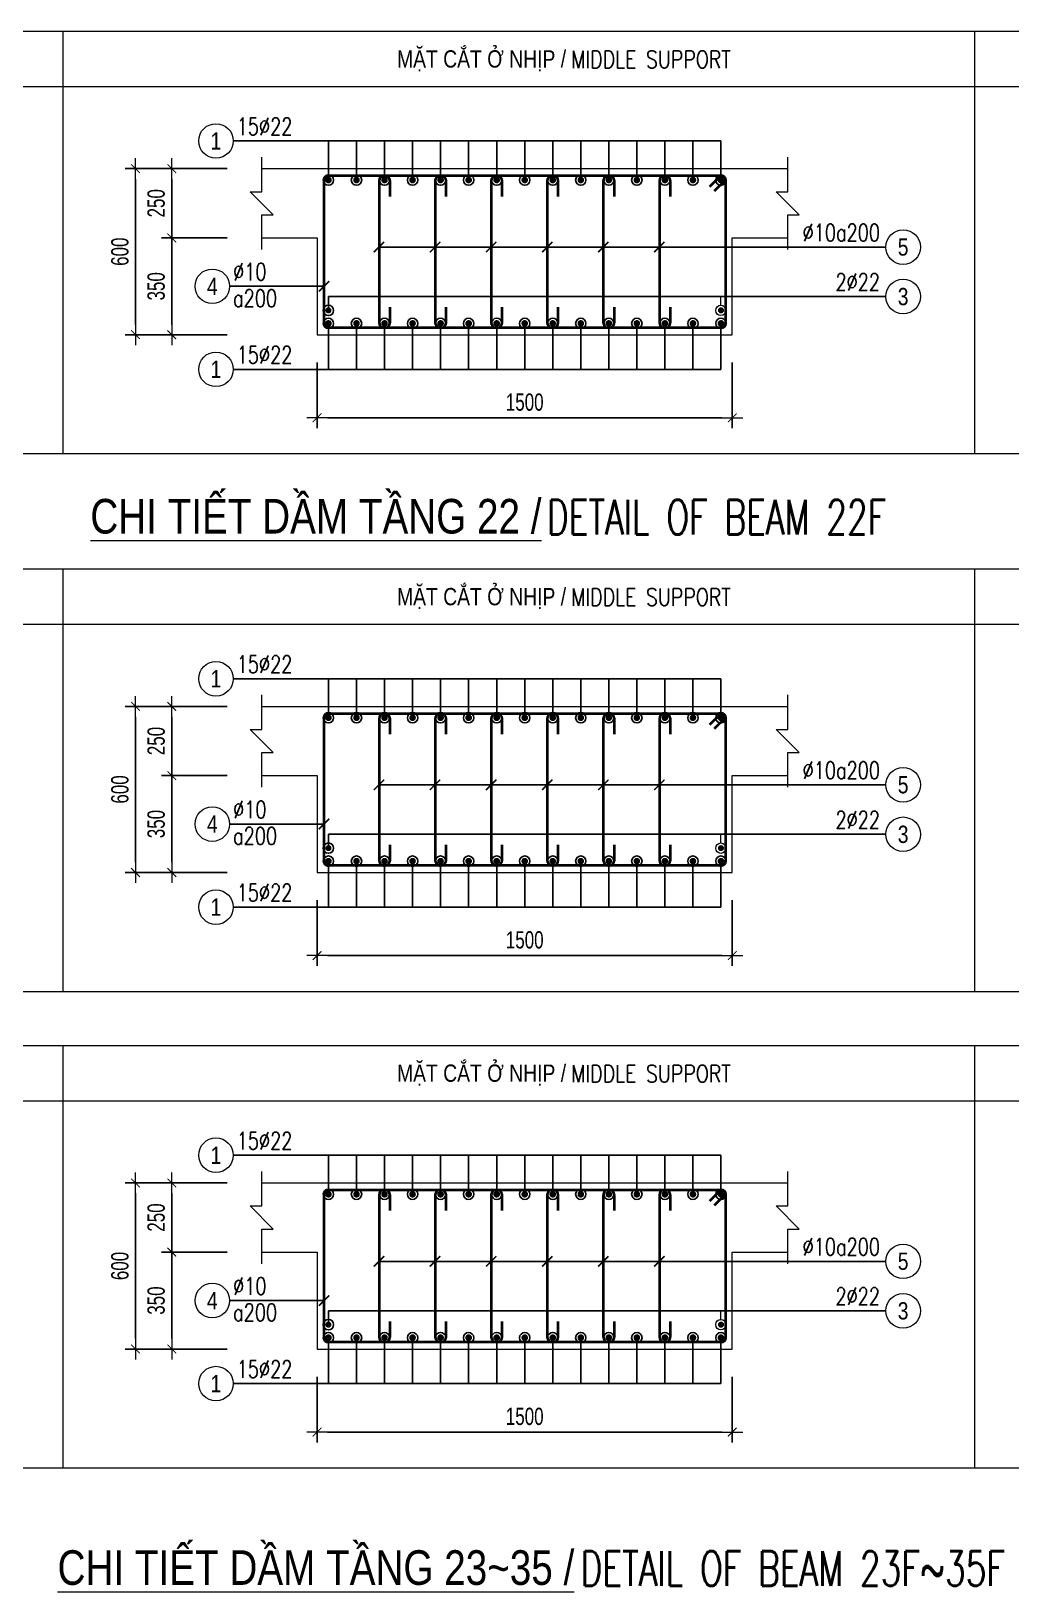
# Model space of a CAD drawing. Header units: millimetres. Extents: x 0 to 256521, y -18667 to 27271.
# Drawn here: x 249821 to 253360, y 7385 to 13023 of the extents above; entities that cross this region are included whole.
import ezdxf
from ezdxf.enums import TextEntityAlignment as Align

# ---------------------------------------------------------------- set-up
doc = ezdxf.new("R2010")
doc.units = ezdxf.units.MM
doc.layers.get('0').update_dxf_attribs({"lineweight": 20})
doc.layers.get('Defpoints').update_dxf_attribs({"color": 151, "lineweight": 9})
for name, color, linetype, lineweight in [('NDC_S_CONTINUOUS', 3, 'Continuous', 20), ('NDC_S_DIM', 1, 'Continuous', 15), ('NDC_S_REBAR', 4, 'Continuous', 35), ('NDC_S_STIRRUP', 4, 'Continuous', 40), ('NDC_S_THIN LINE', 8, 'Continuous', 9), ('NDC_S_VN TEXT', 7, 'Continuous', 20), ('NDC_Table', 3, 'Continuous', 20)]:
    doc.layers.add(name, color=color, linetype=linetype, lineweight=lineweight)
doc.styles.add('ARIAL', font='arial.ttf', dxfattribs={"width": 0.8})
doc.styles.add('NDC_DIM', font='', dxfattribs={"width": 0.75})
doc.styles.add('NDC_EN TXT', font='romans.shx', dxfattribs={"width": 0.8})
doc.styles.add('NDC_VIE TXT', font='arial.ttf', dxfattribs={"width": 0.8})
doc.styles.get('NDC_DIM').set_extended_font_data('Dotum')
doc.dimstyles.new('NDC_dim_25', dxfattribs={"dimscale": 25, "dimtxt": 2.5, "dimasz": 1.5, "dimexe": 1.5, "dimexo": 2.5, "dimgap": 1, "dimtad": 1, "dimdec": 0, "dimzin": 0, "dimdsep": 46, "dimtxsty": 'NDC_DIM', "dimblk": 'DIMMARK', "dimcen": 0.09, "dimdle": 1.2, "dimclrd": 1, "dimclre": 1, "dimclrt": 3, "dimadec": 0, "dimazin": 0, "dimtfac": 1, "dimtdec": 0, "dimtix": 1, "dimtofl": 0, "dimtmove": 0, "dimatfit": 3, "dimfxl": 8, "dimfxlon": 1, "dimtolj": 1, "dimtzin": 0, "dimarcsym": 0})

# ---------------------------------------------------------------- blocks, each defined once
blk = doc.blocks.new('DIMMARK')
at = {"layer": 'NDC_S_DIM', "color": 1}
blk.add_line((-1.5, 0), (1, 0), dxfattribs=at)
at = {"layer": 'NDC_S_DIM', "color": 2, "const_width": 0.1}
blk.add_lwpolyline([(-0.42, -0.42), (0.42, 0.42)], dxfattribs=at)
blk = doc.blocks.new('*D283')
at = {"layer": 'Defpoints', "color": 0, "transparency": 16777216}
for p in [(250853.7, 9983.4), (252353.7, 9983.4), (252353.7, 9683.4)]:
    blk.add_point(p, dxfattribs=at)
at = {"layer": 'NDC_S_DIM', "color": 1, "lineweight": -2, "transparency": 16777216}
for p, q in [((250853.7, 9883.4), (250853.7, 9645.9)), ((252353.7, 9883.4), (252353.7, 9645.9)), ((250891.2, 9683.4), (252316.2, 9683.4))]:
    blk.add_line(p, q, dxfattribs=at)
at = {"layer": 'NDC_S_DIM', "color": 1, "lineweight": -2, "transparency": 16777216, "xscale": 37.5, "yscale": 37.5, "zscale": 37.5, "rotation": 180}
blk.add_blockref('DIMMARK', (250853.7, 9683.4), dxfattribs=at)
at = {"layer": 'NDC_S_DIM', "color": 1, "lineweight": -2, "transparency": 16777216, "xscale": 37.5, "yscale": 37.5, "zscale": 37.5}
blk.add_blockref('DIMMARK', (252353.7, 9683.4), dxfattribs=at)
at = {"layer": 'NDC_S_DIM', "color": 3, "transparency": 16777216, "insert": (251603.7, 9739.7), "char_height": 62.5, "attachment_point": 5, "style": 'NDC_DIM'}
blk.add_mtext('\\A1;1500', dxfattribs=at)
blk = doc.blocks.new('*D284')
at = {"layer": 'Defpoints', "color": 0, "transparency": 16777216}
for p in [(250328.7, 10333.4), (250653.7, 10333.4), (250653.7, 9983.4)]:
    blk.add_point(p, dxfattribs=at)
at = {"layer": 'NDC_S_DIM', "color": 1, "lineweight": -2, "transparency": 16777216}
for p, q in [((250528.7, 10333.4), (250291.2, 10333.4)), ((250328.7, 10020.9), (250328.7, 10295.9)), ((250528.7, 9983.4), (250291.2, 9983.4))]:
    blk.add_line(p, q, dxfattribs=at)
at = {"layer": 'NDC_S_DIM', "color": 1, "lineweight": -2, "transparency": 16777216, "xscale": 37.5, "yscale": 37.5, "zscale": 37.5}
for p, rotation in [((250328.7, 10333.4), 90), ((250328.7, 9983.4), 270)]:
    blk.add_blockref('DIMMARK', p, dxfattribs=dict(at, rotation=rotation))
at = {"layer": 'NDC_S_DIM', "color": 3, "transparency": 16777216, "insert": (250272.4, 10158.4), "char_height": 62.5, "attachment_point": 5, "rotation": 90, "style": 'NDC_DIM'}
blk.add_mtext('\\A1;350', dxfattribs=at)
blk = doc.blocks.new('*D285')
at = {"layer": 'Defpoints', "color": 0, "transparency": 16777216}
for p in [(250328.7, 10583.4), (250653.7, 10583.4), (250653.7, 10333.4)]:
    blk.add_point(p, dxfattribs=at)
at = {"layer": 'NDC_S_DIM', "color": 1, "lineweight": -2, "transparency": 16777216}
for p, q in [((250528.7, 10583.4), (250291.2, 10583.4)), ((250328.7, 10370.9), (250328.7, 10545.9)), ((250528.7, 10333.4), (250291.2, 10333.4))]:
    blk.add_line(p, q, dxfattribs=at)
at = {"layer": 'NDC_S_DIM', "color": 1, "lineweight": -2, "transparency": 16777216, "xscale": 37.5, "yscale": 37.5, "zscale": 37.5}
for p, rotation in [((250328.7, 10583.4), 90), ((250328.7, 10333.4), 270)]:
    blk.add_blockref('DIMMARK', p, dxfattribs=dict(at, rotation=rotation))
at = {"layer": 'NDC_S_DIM', "color": 3, "transparency": 16777216, "insert": (250272.4, 10458.4), "char_height": 62.5, "attachment_point": 5, "rotation": 90, "style": 'NDC_DIM'}
blk.add_mtext('\\A1;250', dxfattribs=at)
blk = doc.blocks.new('*D286')
at = {"layer": 'Defpoints', "color": 0, "transparency": 16777216}
for p in [(250197.7, 10583.4), (250653.7, 10583.4), (250653.7, 9983.4)]:
    blk.add_point(p, dxfattribs=at)
at = {"layer": 'NDC_S_DIM', "color": 1, "lineweight": -2, "transparency": 16777216}
for p, q in [((250397.7, 10583.4), (250160.2, 10583.4)), ((250197.7, 10020.9), (250197.7, 10545.9)), ((250397.7, 9983.4), (250160.2, 9983.4))]:
    blk.add_line(p, q, dxfattribs=at)
at = {"layer": 'NDC_S_DIM', "color": 1, "lineweight": -2, "transparency": 16777216, "xscale": 37.5, "yscale": 37.5, "zscale": 37.5}
for p, rotation in [((250197.7, 10583.4), 90), ((250197.7, 9983.4), 270)]:
    blk.add_blockref('DIMMARK', p, dxfattribs=dict(at, rotation=rotation))
at = {"layer": 'NDC_S_DIM', "color": 3, "transparency": 16777216, "insert": (250141.4, 10283.4), "char_height": 62.5, "attachment_point": 5, "rotation": 90, "style": 'NDC_DIM'}
blk.add_mtext('\\A1;600', dxfattribs=at)
blk = doc.blocks.new('kata_block_THEP')
at = {"layer": 'NDC_S_REBAR', "color": 0}
for p, q in [((-0.5, 0), (0.5, 0)), ((-0.35, 0.35), (0.35, -0.35)), ((0.35, 0.35), (-0.35, -0.35)), ((0, 0.5), (0, -0.5))]:
    blk.add_line(p, q, dxfattribs=at)
at = {"layer": 'NDC_S_REBAR', "color": 0, "const_width": 0.0833}
blk.add_lwpolyline([(-0.5, 0, 1), (0.5, 0, 1), (-0.5, 0, 1)], format="xyb", dxfattribs=at)
blk = doc.blocks.new('*U212')
blk.add_circle((-2.5, 0), 2.5)
at = {"layer": 'NDC_S_VN TEXT', "color": 3, "style": 'NDC_EN TXT', "width": 0.75}
blk.add_attdef('DK1', (0.5, 0.85), '', height=2.5, dxfattribs=at)
at = {"layer": 'NDC_S_VN TEXT', "color": 7, "style": 'ARIAL', "width": 0.8}
blk.add_attdef('SH2', text='', height=2.5, dxfattribs=at).set_placement((-2.5, 0), align=Align.MIDDLE)
blk = doc.blocks.new('*U209')
blk.add_circle((2.5, 0), 2.5)
at = {"layer": 'NDC_S_VN TEXT', "color": 3, "style": 'NDC_EN TXT', "width": 0.75}
blk.add_attdef('DK2', text='', height=2.5, dxfattribs=at).set_placement((-0.85, 0.85), align=Align.RIGHT)
at = {"layer": 'NDC_S_VN TEXT', "color": 7, "style": 'ARIAL', "width": 0.8}
blk.add_attdef('SH3', text='', height=2.5, dxfattribs=at).set_placement((2.5, 0), align=Align.MIDDLE)
blk = doc.blocks.new('*U213')
blk.add_circle((-2.5, 0), 2.5)
at = {"layer": 'NDC_S_VN TEXT', "color": 3, "style": 'NDC_EN TXT', "width": 0.75}
for tag, p in [('DK1', (0.5, 0.85)), ('KC1', (0.5, -2.97))]:
    blk.add_attdef(tag, p, '', height=2.5, dxfattribs=at)
at = {"layer": 'NDC_S_VN TEXT', "color": 7, "style": 'ARIAL', "width": 0.8}
blk.add_attdef('SH2', text='', height=2.5, dxfattribs=at).set_placement((-2.5, 0), align=Align.MIDDLE)
blk = doc.blocks.new('TABLE 1')
at = {"layer": 'NDC_Table'}
for p, q in [((0, 0), (10824, 0)), ((7530.8, 0), (7530.8, -1526.1)), ((4237.7, 0), (4237.7, -1526.1)), ((0, -200), (10824, -200)), ((0, -1526.1), (10824, -1526.1))]:
    blk.add_line(p, q, dxfattribs=at)
at = {"layer": 'NDC_S_VN TEXT', "style": 'NDC_VIE TXT', "width": 0.8}
blk.add_text('MẶT CẮT Ở NHỊP /', height=62.5, dxfattribs=at).set_placement((5750.6, -100), align=Align.MIDDLE_CENTER)
at = {"layer": 'NDC_S_VN TEXT', "color": 2, "style": 'NDC_EN TXT', "width": 0.8}
blk.add_text('MIDDLE SUPPORT', height=62.5, dxfattribs=at).set_placement((6074.5, -101.8), align=Align.MIDDLE_LEFT)
blk = doc.blocks.new('*D392')
at = {"layer": 'Defpoints', "color": 0, "transparency": 16777216}
for p in [(250853.7, 11926.1), (252353.7, 11926.1), (252353.7, 11626.1)]:
    blk.add_point(p, dxfattribs=at)
at = {"layer": 'NDC_S_DIM', "color": 1, "lineweight": -2, "transparency": 16777216}
for p, q in [((250853.7, 11826.1), (250853.7, 11588.6)), ((252353.7, 11826.1), (252353.7, 11588.6)), ((250891.2, 11626.1), (252316.2, 11626.1))]:
    blk.add_line(p, q, dxfattribs=at)
at = {"layer": 'NDC_S_DIM', "color": 1, "lineweight": -2, "transparency": 16777216, "xscale": 37.5, "yscale": 37.5, "zscale": 37.5, "rotation": 180}
blk.add_blockref('DIMMARK', (250853.7, 11626.1), dxfattribs=at)
at = {"layer": 'NDC_S_DIM', "color": 1, "lineweight": -2, "transparency": 16777216, "xscale": 37.5, "yscale": 37.5, "zscale": 37.5}
blk.add_blockref('DIMMARK', (252353.7, 11626.1), dxfattribs=at)
at = {"layer": 'NDC_S_DIM', "color": 3, "transparency": 16777216, "insert": (251603.7, 11682.4), "char_height": 62.5, "attachment_point": 5, "style": 'NDC_DIM'}
blk.add_mtext('\\A1;1500', dxfattribs=at)
blk = doc.blocks.new('*D393')
at = {"layer": 'Defpoints', "color": 0, "transparency": 16777216}
for p in [(250328.7, 12276.1), (250653.7, 12276.1), (250653.7, 11926.1)]:
    blk.add_point(p, dxfattribs=at)
at = {"layer": 'NDC_S_DIM', "color": 1, "lineweight": -2, "transparency": 16777216}
for p, q in [((250528.7, 12276.1), (250291.2, 12276.1)), ((250328.7, 11963.6), (250328.7, 12238.6)), ((250528.7, 11926.1), (250291.2, 11926.1))]:
    blk.add_line(p, q, dxfattribs=at)
at = {"layer": 'NDC_S_DIM', "color": 1, "lineweight": -2, "transparency": 16777216, "xscale": 37.5, "yscale": 37.5, "zscale": 37.5}
for p, rotation in [((250328.7, 12276.1), 90), ((250328.7, 11926.1), 270)]:
    blk.add_blockref('DIMMARK', p, dxfattribs=dict(at, rotation=rotation))
at = {"layer": 'NDC_S_DIM', "color": 3, "transparency": 16777216, "insert": (250272.4, 12101.1), "char_height": 62.5, "attachment_point": 5, "rotation": 90, "style": 'NDC_DIM'}
blk.add_mtext('\\A1;350', dxfattribs=at)
blk = doc.blocks.new('*D394')
at = {"layer": 'Defpoints', "color": 0, "transparency": 16777216}
for p in [(250328.7, 12526.1), (250653.7, 12526.1), (250653.7, 12276.1)]:
    blk.add_point(p, dxfattribs=at)
at = {"layer": 'NDC_S_DIM', "color": 1, "lineweight": -2, "transparency": 16777216}
for p, q in [((250528.7, 12526.1), (250291.2, 12526.1)), ((250328.7, 12313.6), (250328.7, 12488.6)), ((250528.7, 12276.1), (250291.2, 12276.1))]:
    blk.add_line(p, q, dxfattribs=at)
at = {"layer": 'NDC_S_DIM', "color": 1, "lineweight": -2, "transparency": 16777216, "xscale": 37.5, "yscale": 37.5, "zscale": 37.5}
for p, rotation in [((250328.7, 12526.1), 90), ((250328.7, 12276.1), 270)]:
    blk.add_blockref('DIMMARK', p, dxfattribs=dict(at, rotation=rotation))
at = {"layer": 'NDC_S_DIM', "color": 3, "transparency": 16777216, "insert": (250272.4, 12401.1), "char_height": 62.5, "attachment_point": 5, "rotation": 90, "style": 'NDC_DIM'}
blk.add_mtext('\\A1;250', dxfattribs=at)
blk = doc.blocks.new('*D395')
at = {"layer": 'Defpoints', "color": 0, "transparency": 16777216}
for p in [(250197.7, 12526.1), (250653.7, 12526.1), (250653.7, 11926.1)]:
    blk.add_point(p, dxfattribs=at)
at = {"layer": 'NDC_S_DIM', "color": 1, "lineweight": -2, "transparency": 16777216}
for p, q in [((250397.7, 12526.1), (250160.2, 12526.1)), ((250197.7, 11963.6), (250197.7, 12488.6)), ((250397.7, 11926.1), (250160.2, 11926.1))]:
    blk.add_line(p, q, dxfattribs=at)
at = {"layer": 'NDC_S_DIM', "color": 1, "lineweight": -2, "transparency": 16777216, "xscale": 37.5, "yscale": 37.5, "zscale": 37.5}
for p, rotation in [((250197.7, 12526.1), 90), ((250197.7, 11926.1), 270)]:
    blk.add_blockref('DIMMARK', p, dxfattribs=dict(at, rotation=rotation))
at = {"layer": 'NDC_S_DIM', "color": 3, "transparency": 16777216, "insert": (250141.4, 12226.1), "char_height": 62.5, "attachment_point": 5, "rotation": 90, "style": 'NDC_DIM'}
blk.add_mtext('\\A1;600', dxfattribs=at)
blk = doc.blocks.new('*D404')
at = {"layer": 'Defpoints', "color": 0, "transparency": 16777216}
for p in [(250853.7, 8261.9), (252353.7, 8261.9), (252353.7, 7961.9)]:
    blk.add_point(p, dxfattribs=at)
at = {"layer": 'NDC_S_DIM', "color": 1, "lineweight": -2, "transparency": 16777216}
for p, q in [((250853.7, 8161.9), (250853.7, 7924.4)), ((252353.7, 8161.9), (252353.7, 7924.4)), ((250891.2, 7961.9), (252316.2, 7961.9))]:
    blk.add_line(p, q, dxfattribs=at)
at = {"layer": 'NDC_S_DIM', "color": 1, "lineweight": -2, "transparency": 16777216, "xscale": 37.5, "yscale": 37.5, "zscale": 37.5, "rotation": 180}
blk.add_blockref('DIMMARK', (250853.7, 7961.9), dxfattribs=at)
at = {"layer": 'NDC_S_DIM', "color": 1, "lineweight": -2, "transparency": 16777216, "xscale": 37.5, "yscale": 37.5, "zscale": 37.5}
blk.add_blockref('DIMMARK', (252353.7, 7961.9), dxfattribs=at)
at = {"layer": 'NDC_S_DIM', "color": 3, "transparency": 16777216, "insert": (251603.7, 8018.2), "char_height": 62.5, "attachment_point": 5, "style": 'NDC_DIM'}
blk.add_mtext('\\A1;1500', dxfattribs=at)
blk = doc.blocks.new('*D405')
at = {"layer": 'Defpoints', "color": 0, "transparency": 16777216}
for p in [(250328.7, 8611.9), (250653.7, 8611.9), (250653.7, 8261.9)]:
    blk.add_point(p, dxfattribs=at)
at = {"layer": 'NDC_S_DIM', "color": 1, "lineweight": -2, "transparency": 16777216}
for p, q in [((250528.7, 8611.9), (250291.2, 8611.9)), ((250328.7, 8299.4), (250328.7, 8574.4)), ((250528.7, 8261.9), (250291.2, 8261.9))]:
    blk.add_line(p, q, dxfattribs=at)
at = {"layer": 'NDC_S_DIM', "color": 1, "lineweight": -2, "transparency": 16777216, "xscale": 37.5, "yscale": 37.5, "zscale": 37.5}
for p, rotation in [((250328.7, 8611.9), 90), ((250328.7, 8261.9), 270)]:
    blk.add_blockref('DIMMARK', p, dxfattribs=dict(at, rotation=rotation))
at = {"layer": 'NDC_S_DIM', "color": 3, "transparency": 16777216, "insert": (250272.4, 8436.9), "char_height": 62.5, "attachment_point": 5, "rotation": 90, "style": 'NDC_DIM'}
blk.add_mtext('\\A1;350', dxfattribs=at)
blk = doc.blocks.new('*D406')
at = {"layer": 'Defpoints', "color": 0, "transparency": 16777216}
for p in [(250328.7, 8861.9), (250653.7, 8861.9), (250653.7, 8611.9)]:
    blk.add_point(p, dxfattribs=at)
at = {"layer": 'NDC_S_DIM', "color": 1, "lineweight": -2, "transparency": 16777216}
for p, q in [((250528.7, 8861.9), (250291.2, 8861.9)), ((250328.7, 8649.4), (250328.7, 8824.4)), ((250528.7, 8611.9), (250291.2, 8611.9))]:
    blk.add_line(p, q, dxfattribs=at)
at = {"layer": 'NDC_S_DIM', "color": 1, "lineweight": -2, "transparency": 16777216, "xscale": 37.5, "yscale": 37.5, "zscale": 37.5}
for p, rotation in [((250328.7, 8861.9), 90), ((250328.7, 8611.9), 270)]:
    blk.add_blockref('DIMMARK', p, dxfattribs=dict(at, rotation=rotation))
at = {"layer": 'NDC_S_DIM', "color": 3, "transparency": 16777216, "insert": (250272.4, 8736.9), "char_height": 62.5, "attachment_point": 5, "rotation": 90, "style": 'NDC_DIM'}
blk.add_mtext('\\A1;250', dxfattribs=at)
blk = doc.blocks.new('*D407')
at = {"layer": 'Defpoints', "color": 0, "transparency": 16777216}
for p in [(250197.7, 8861.9), (250653.7, 8861.9), (250653.7, 8261.9)]:
    blk.add_point(p, dxfattribs=at)
at = {"layer": 'NDC_S_DIM', "color": 1, "lineweight": -2, "transparency": 16777216}
for p, q in [((250397.7, 8861.9), (250160.2, 8861.9)), ((250197.7, 8299.4), (250197.7, 8824.4)), ((250397.7, 8261.9), (250160.2, 8261.9))]:
    blk.add_line(p, q, dxfattribs=at)
at = {"layer": 'NDC_S_DIM', "color": 1, "lineweight": -2, "transparency": 16777216, "xscale": 37.5, "yscale": 37.5, "zscale": 37.5}
for p, rotation in [((250197.7, 8861.9), 90), ((250197.7, 8261.9), 270)]:
    blk.add_blockref('DIMMARK', p, dxfattribs=dict(at, rotation=rotation))
at = {"layer": 'NDC_S_DIM', "color": 3, "transparency": 16777216, "insert": (250141.4, 8561.9), "char_height": 62.5, "attachment_point": 5, "rotation": 90, "style": 'NDC_DIM'}
blk.add_mtext('\\A1;600', dxfattribs=at)

msp = doc.modelspace()

# ---------------------------------------------------------------- linework, layer by layer
at = {"layer": 'NDC_S_CONTINUOUS'}
for p, q in [((250653.7, 12526.1), (252553.7, 12526.1)), ((250653.7, 10583.4), (252553.7, 10583.4)), ((250653.7, 8861.9), (252553.7, 8861.9))]:
    msp.add_line(p, q, dxfattribs=at)
for points in [[(250653.7, 12276.1), (250853.7, 12276.1), (250853.7, 11926.1), (252353.7, 11926.1), (252353.7, 12276.1), (252553.7, 12276.1)], [(250653.7, 10333.4), (250853.7, 10333.4), (250853.7, 9983.4), (252353.7, 9983.4), (252353.7, 10333.4), (252553.7, 10333.4)], [(250653.7, 8611.9), (250853.7, 8611.9), (250853.7, 8261.9), (252353.7, 8261.9), (252353.7, 8611.9), (252553.7, 8611.9)]]:
    msp.add_lwpolyline(points, dxfattribs=at)
at = {"layer": 'NDC_S_DIM'}
for points in [[(250653.7, 12234.4), (250653.7, 12359.4), (250695.4, 12359.4), (250612, 12442.8), (250653.7, 12442.8), (250653.7, 12567.8)], [(252553.7, 12234.4), (252553.7, 12359.4), (252595.4, 12359.4), (252512, 12442.8), (252553.7, 12442.8), (252553.7, 12567.8)], [(250653.7, 10291.8), (250653.7, 10416.8), (250695.4, 10416.8), (250612, 10500.1), (250653.7, 10500.1), (250653.7, 10625.1)], [(252553.7, 10291.8), (252553.7, 10416.8), (252595.4, 10416.8), (252512, 10500.1), (252553.7, 10500.1), (252553.7, 10625.1)], [(250653.7, 8570.2), (250653.7, 8695.2), (250695.4, 8695.2), (250612, 8778.6), (250653.7, 8778.6), (250653.7, 8903.6)], [(252553.7, 8570.2), (252553.7, 8695.2), (252595.4, 8695.2), (252512, 8778.6), (252553.7, 8778.6), (252553.7, 8903.6)]]:
    msp.add_lwpolyline(points, dxfattribs=at)
at = {"layer": 'NDC_S_STIRRUP'}
for points in [[(252272.7, 12461.1), (252312.7, 12501.1, -0.414214), (252328.7, 12485.1), (252328.7, 11967.1, -0.414214), (252312.7, 11951.1), (250894.7, 11951.1, -0.414214), (250878.7, 11967.1), (250878.7, 12485.1, -0.414214), (250894.7, 12501.1), (252312.7, 12501.1, -0.414214), (252328.7, 12485.1), (252288.7, 12445.1)], [(251117.3, 12426.1), (251117.3, 12481.1, 1), (251077.3, 12481.1), (251077.3, 11971.1, 1), (251117.3, 11971.1), (251117.3, 12026.1)], [(251319.8, 12426.1), (251319.8, 12481.1, 1), (251279.8, 12481.1), (251279.8, 11971.1, 1), (251319.8, 11971.1), (251319.8, 12026.1)], [(251522.4, 12426.1), (251522.4, 12481.1, 1), (251482.4, 12481.1), (251482.4, 11971.1, 1), (251522.4, 11971.1), (251522.4, 12026.1)], [(251725, 12426.1), (251725, 12481.1, 1), (251685, 12481.1), (251685, 11971.1, 1), (251725, 11971.1), (251725, 12026.1)], [(251927.5, 12426.1), (251927.5, 12481.1, 1), (251887.5, 12481.1), (251887.5, 11971.1, 1), (251927.5, 11971.1), (251927.5, 12026.1)], [(252130.1, 12426.1), (252130.1, 12481.1, 1), (252090.1, 12481.1), (252090.1, 11971.1, 1), (252130.1, 11971.1), (252130.1, 12026.1)], [(252272.7, 10518.4), (252312.7, 10558.4, -0.414214), (252328.7, 10542.4), (252328.7, 10024.4, -0.414214), (252312.7, 10008.4), (250894.7, 10008.4, -0.414214), (250878.7, 10024.4), (250878.7, 10542.4, -0.414214), (250894.7, 10558.4), (252312.7, 10558.4, -0.414214), (252328.7, 10542.4), (252288.7, 10502.4)], [(251117.3, 10483.4), (251117.3, 10538.4, 1), (251077.3, 10538.4), (251077.3, 10028.4, 1), (251117.3, 10028.4), (251117.3, 10083.4)], [(251319.8, 10483.4), (251319.8, 10538.4, 1), (251279.8, 10538.4), (251279.8, 10028.4, 1), (251319.8, 10028.4), (251319.8, 10083.4)], [(251522.4, 10483.4), (251522.4, 10538.4, 1), (251482.4, 10538.4), (251482.4, 10028.4, 1), (251522.4, 10028.4), (251522.4, 10083.4)], [(251725, 10483.4), (251725, 10538.4, 1), (251685, 10538.4), (251685, 10028.4, 1), (251725, 10028.4), (251725, 10083.4)], [(251927.5, 10483.4), (251927.5, 10538.4, 1), (251887.5, 10538.4), (251887.5, 10028.4, 1), (251927.5, 10028.4), (251927.5, 10083.4)], [(252130.1, 10483.4), (252130.1, 10538.4, 1), (252090.1, 10538.4), (252090.1, 10028.4, 1), (252130.1, 10028.4), (252130.1, 10083.4)], [(252272.7, 8796.9), (252312.7, 8836.9, -0.414214), (252328.7, 8820.9), (252328.7, 8302.9, -0.414214), (252312.7, 8286.9), (250894.7, 8286.9, -0.414214), (250878.7, 8302.9), (250878.7, 8820.9, -0.414214), (250894.7, 8836.9), (252312.7, 8836.9, -0.414214), (252328.7, 8820.9), (252288.7, 8780.9)], [(251117.3, 8761.9), (251117.3, 8816.9, 1), (251077.3, 8816.9), (251077.3, 8306.9, 1), (251117.3, 8306.9), (251117.3, 8361.9)], [(251319.8, 8761.9), (251319.8, 8816.9, 1), (251279.8, 8816.9), (251279.8, 8306.9, 1), (251319.8, 8306.9), (251319.8, 8361.9)], [(251522.4, 8761.9), (251522.4, 8816.9, 1), (251482.4, 8816.9), (251482.4, 8306.9, 1), (251522.4, 8306.9), (251522.4, 8361.9)], [(251725, 8761.9), (251725, 8816.9, 1), (251685, 8816.9), (251685, 8306.9, 1), (251725, 8306.9), (251725, 8361.9)], [(251927.5, 8761.9), (251927.5, 8816.9, 1), (251887.5, 8816.9), (251887.5, 8306.9, 1), (251927.5, 8306.9), (251927.5, 8361.9)], [(252130.1, 8761.9), (252130.1, 8816.9, 1), (252090.1, 8816.9), (252090.1, 8306.9, 1), (252130.1, 8306.9), (252130.1, 8361.9)]]:
    msp.add_lwpolyline(points, format="xyb", dxfattribs=at)
at = {"layer": 'NDC_S_THIN LINE'}
for p, q in [((252312.7, 12032.9), (252312.7, 12064.1)), ((252312.7, 10090.2), (252312.7, 10121.4)), ((252312.7, 8368.7), (252312.7, 8399.9))]:
    msp.add_line(p, q, dxfattribs=at)
for centre in [(250894.7, 12014.1), (252312.7, 12014.1), (250894.7, 10071.4), (252312.7, 10071.4), (250894.7, 8349.9), (252312.7, 8349.9)]:
    msp.add_circle(centre, 18.8, dxfattribs=at)

# ---------------------------------------------------------------- block references
at = {"layer": 'NDC_S_REBAR'}
for p, xscale, yscale, zscale in [((250894.7, 12485.1), 22, 22, 22), ((250996, 12485.1), 22, 22, 22), ((251097.3, 12485.1), 22, 22, 22), ((251198.5, 12485.1), 22, 22, 22), ((251299.8, 12485.1), 22, 22, 22), ((251401.1, 12485.1), 22, 22, 22), ((251502.4, 12485.1), 22, 22, 22), ((251603.7, 12485.1), 22, 22, 22), ((251705, 12485.1), 22, 22, 22), ((251806.3, 12485.1), 22, 22, 22), ((251907.5, 12485.1), 22, 22, 22), ((252008.8, 12485.1), 22, 22, 22), ((252110.1, 12485.1), 22, 22, 22), ((252211.4, 12485.1), 22, 22, 22), ((252312.7, 12485.1), 22, 22, 22), ((250894.7, 12014.1), 20, 20, 20), ((252312.7, 12014.1), 20, 20, 20), ((250894.7, 11967.1), 22, 22, 22), ((250996, 11967.1), 22, 22, 22), ((251097.3, 11967.1), 22, 22, 22), ((251198.5, 11967.1), 22, 22, 22), ((251299.8, 11967.1), 22, 22, 22), ((251401.1, 11967.1), 22, 22, 22), ((251502.4, 11967.1), 22, 22, 22), ((251603.7, 11967.1), 22, 22, 22), ((251705, 11967.1), 22, 22, 22), ((251806.3, 11967.1), 22, 22, 22), ((251907.5, 11967.1), 22, 22, 22), ((252008.8, 11967.1), 22, 22, 22), ((252110.1, 11967.1), 22, 22, 22), ((252211.4, 11967.1), 22, 22, 22), ((252312.7, 11967.1), 22, 22, 22), ((250894.7, 10542.4), 22, 22, 22), ((250996, 10542.4), 22, 22, 22), ((251097.3, 10542.4), 22, 22, 22), ((251198.5, 10542.4), 22, 22, 22), ((251299.8, 10542.4), 22, 22, 22), ((251401.1, 10542.4), 22, 22, 22), ((251502.4, 10542.4), 22, 22, 22), ((251603.7, 10542.4), 22, 22, 22), ((251705, 10542.4), 22, 22, 22), ((251806.3, 10542.4), 22, 22, 22), ((251907.5, 10542.4), 22, 22, 22), ((252008.8, 10542.4), 22, 22, 22), ((252110.1, 10542.4), 22, 22, 22), ((252211.4, 10542.4), 22, 22, 22), ((252312.7, 10542.4), 22, 22, 22), ((250894.7, 10024.4), 22, 22, 22), ((250894.7, 10071.4), 20, 20, 20), ((250996, 10024.4), 22, 22, 22), ((251097.3, 10024.4), 22, 22, 22), ((251198.5, 10024.4), 22, 22, 22), ((251299.8, 10024.4), 22, 22, 22), ((251401.1, 10024.4), 22, 22, 22), ((251502.4, 10024.4), 22, 22, 22), ((251603.7, 10024.4), 22, 22, 22), ((251705, 10024.4), 22, 22, 22), ((251806.3, 10024.4), 22, 22, 22), ((251907.5, 10024.4), 22, 22, 22), ((252008.8, 10024.4), 22, 22, 22), ((252110.1, 10024.4), 22, 22, 22), ((252211.4, 10024.4), 22, 22, 22), ((252312.7, 10024.4), 22, 22, 22), ((252312.7, 10071.4), 20, 20, 20), ((250894.7, 8820.9), 22, 22, 22), ((250996, 8820.9), 22, 22, 22), ((251097.3, 8820.9), 22, 22, 22), ((251198.5, 8820.9), 22, 22, 22), ((251299.8, 8820.9), 22, 22, 22), ((251401.1, 8820.9), 22, 22, 22), ((251502.4, 8820.9), 22, 22, 22), ((251603.7, 8820.9), 22, 22, 22), ((251705, 8820.9), 22, 22, 22), ((251806.3, 8820.9), 22, 22, 22), ((251907.5, 8820.9), 22, 22, 22), ((252008.8, 8820.9), 22, 22, 22), ((252110.1, 8820.9), 22, 22, 22), ((252211.4, 8820.9), 22, 22, 22), ((252312.7, 8820.9), 22, 22, 22), ((250894.7, 8349.9), 20, 20, 20), ((252312.7, 8349.9), 20, 20, 20), ((250894.7, 8302.9), 22, 22, 22), ((250996, 8302.9), 22, 22, 22), ((251097.3, 8302.9), 22, 22, 22), ((251198.5, 8302.9), 22, 22, 22), ((251299.8, 8302.9), 22, 22, 22), ((251401.1, 8302.9), 22, 22, 22), ((251502.4, 8302.9), 22, 22, 22), ((251603.7, 8302.9), 22, 22, 22), ((251705, 8302.9), 22, 22, 22), ((251806.3, 8302.9), 22, 22, 22), ((251907.5, 8302.9), 22, 22, 22), ((252008.8, 8302.9), 22, 22, 22), ((252110.1, 8302.9), 22, 22, 22), ((252211.4, 8302.9), 22, 22, 22), ((252312.7, 8302.9), 22, 22, 22)]:
    msp.add_blockref('kata_block_THEP', p, dxfattribs=dict(at, xscale=xscale, yscale=yscale, zscale=zscale))
at = {"layer": 'NDC_S_THIN LINE'}
for p in [(245697.2, 13022.6), (245697.2, 11080), (245697.2, 9358.5)]:
    msp.add_blockref('TABLE 1', p, dxfattribs=at)
at = {"layer": 'NDC_S_THIN LINE', "xscale": 25, "yscale": 25, "zscale": 25}
for name, p, values in [('*U212', (250550.9, 12626.1), {'SH2': '1', 'DK1': '15%%c22'}), ('*U209', (252908.2, 12242.8), {'SH3': '5', 'DK2': '%%c10a200'}), ('*U213', (250537.7, 12101.1), {'SH2': '4', 'DK1': '%%c10', 'KC1': 'a200'}), ('*U209', (252908.2, 12064.1), {'SH3': '3', 'DK2': '2%%c22'}), ('*U212', (250550.9, 11801.1), {'SH2': '1', 'DK1': '15%%c22'}), ('*U212', (250550.9, 10683.4), {'SH2': '1', 'DK1': '15%%c22'}), ('*U209', (252908.2, 10300.1), {'SH3': '5', 'DK2': '%%c10a200'}), ('*U213', (250537.7, 10158.4), {'SH2': '4', 'DK1': '%%c10', 'KC1': 'a200'}), ('*U209', (252908.2, 10121.4), {'SH3': '3', 'DK2': '2%%c22'}), ('*U212', (250550.9, 9858.4), {'SH2': '1', 'DK1': '15%%c22'}), ('*U212', (250550.9, 8961.9), {'SH2': '1', 'DK1': '15%%c22'}), ('*U209', (252908.2, 8578.6), {'SH3': '5', 'DK2': '%%c10a200'}), ('*U213', (250537.7, 8436.9), {'SH2': '4', 'DK1': '%%c10', 'KC1': 'a200'}), ('*U209', (252908.2, 8399.9), {'SH3': '3', 'DK2': '2%%c22'}), ('*U212', (250550.9, 8136.9), {'SH2': '1', 'DK1': '15%%c22'})]:
    msp.add_blockref(name, p, dxfattribs=at).add_auto_attribs(values)

# ---------------------------------------------------------------- texts
at = {"layer": 'NDC_S_VN TEXT', "style": 'NDC_VIE TXT', "width": 0.8}
for s, p in [('%%UCHI TIẾT DẦM TẦNG 22 /', (250849.4, 11207.9)), ('%%UCHI TIẾT DẦM TẦNG 23~35 /', (250849.4, 7409.9))]:
    msp.add_text(s, height=125, dxfattribs=at).set_placement(p, align=Align.CENTER)
at = {"layer": 'NDC_S_VN TEXT', "color": 2, "style": 'NDC_EN TXT', "width": 0.7}
for s, p in [('DETAIL OF BEAM 22F', (251683.9, 11267.1)), ('DETAIL OF BEAM 23F~35F', (251805.6, 7469.1))]:
    msp.add_text(s, height=125, dxfattribs=at).set_placement(p, align=Align.MIDDLE_LEFT)

# ---------------------------------------------------------------- dimensions: what is measured, and where the dimension line sits
at = {"layer": 'NDC_S_DIM'}
for base, p1, p2, picture, middle in [((250197.7, 12526.1), (250653.7, 11926.1), (250653.7, 12526.1), '*D395', (250141.4, 12226.1)), ((250328.7, 12526.1), (250653.7, 12276.1), (250653.7, 12526.1), '*D394', (250272.4, 12401.1)), ((250328.7, 12276.1), (250653.7, 11926.1), (250653.7, 12276.1), '*D393', (250272.4, 12101.1)), ((250197.7, 10583.4), (250653.7, 9983.4), (250653.7, 10583.4), '*D286', (250141.4, 10283.4)), ((250328.7, 10583.4), (250653.7, 10333.4), (250653.7, 10583.4), '*D285', (250272.4, 10458.4)), ((250328.7, 10333.4), (250653.7, 9983.4), (250653.7, 10333.4), '*D284', (250272.4, 10158.4)), ((250197.7, 8861.9), (250653.7, 8261.9), (250653.7, 8861.9), '*D407', (250141.4, 8561.9)), ((250328.7, 8861.9), (250653.7, 8611.9), (250653.7, 8861.9), '*D406', (250272.4, 8736.9)), ((250328.7, 8611.9), (250653.7, 8261.9), (250653.7, 8611.9), '*D405', (250272.4, 8436.9))]:
    dim = msp.add_linear_dim(base=base, p1=p1, p2=p2, angle=270, dimstyle='NDC_dim_25', dxfattribs=at)
    dim.commit()
    dim.dimension.update_dxf_attribs({"geometry": picture, "text_midpoint": middle})
for base, p1, p2, picture, middle in [((252353.7, 11626.1), (250853.7, 11926.1), (252353.7, 11926.1), '*D392', (251603.7, 11682.4)), ((252353.7, 9683.4), (250853.7, 9983.4), (252353.7, 9983.4), '*D283', (251603.7, 9739.7)), ((252353.7, 7961.9), (250853.7, 8261.9), (252353.7, 8261.9), '*D404', (251603.7, 8018.2))]:
    dim = msp.add_linear_dim(base=base, p1=p1, p2=p2, dimstyle='NDC_dim_25', dxfattribs=at)
    dim.commit()
    dim.dimension.update_dxf_attribs({"geometry": picture, "text_midpoint": middle})

# ---------------------------------------------------------------- leaders
at = {"layer": 'NDC_S_THIN LINE'}
for points, override in [([(250894.7, 12485.1), (250894.7, 12626.1), (250550.9, 12626.1)], {"dimldrblk": 'DotBlank'}), ([(250996, 12485.1), (250996, 12626.1), (250550.9, 12626.1)], {"dimldrblk": 'DotBlank'}), ([(251097.3, 12485.1), (251097.3, 12626.1), (250550.9, 12626.1)], {"dimldrblk": 'DotBlank'}), ([(251198.5, 12485.1), (251198.5, 12626.1), (250550.9, 12626.1)], {"dimldrblk": 'DotBlank'}), ([(251299.8, 12485.1), (251299.8, 12626.1), (250550.9, 12626.1)], {"dimldrblk": 'DotBlank'}), ([(251401.1, 12485.1), (251401.1, 12626.1), (250550.9, 12626.1)], {"dimldrblk": 'DotBlank'}), ([(251502.4, 12485.1), (251502.4, 12626.1), (250550.9, 12626.1)], {"dimldrblk": 'DotBlank'}), ([(251603.7, 12485.1), (251603.7, 12626.1), (250550.9, 12626.1)], {"dimldrblk": 'DotBlank'}), ([(251705, 12485.1), (251705, 12626.1), (250550.9, 12626.1)], {"dimldrblk": 'DotBlank'}), ([(251806.3, 12485.1), (251806.3, 12626.1), (250550.9, 12626.1)], {"dimldrblk": 'DotBlank'}), ([(251907.5, 12485.1), (251907.5, 12626.1), (250550.9, 12626.1)], {"dimldrblk": 'DotBlank'}), ([(252008.8, 12485.1), (252008.8, 12626.1), (250550.9, 12626.1)], {"dimldrblk": 'DotBlank'}), ([(252110.1, 12485.1), (252110.1, 12626.1), (250550.9, 12626.1)], {"dimldrblk": 'DotBlank'}), ([(252211.4, 12485.1), (252211.4, 12626.1), (250550.9, 12626.1)], {"dimldrblk": 'DotBlank'}), ([(252312.7, 12485.1), (252312.7, 12626.1), (250550.9, 12626.1)], {"dimldrblk": 'DotBlank'}), ([(251077.3, 12242.8), (252908.2, 12242.8)], {"dimldrblk": 'ArchTick'}), ([(251279.8, 12242.8), (252908.2, 12242.8)], {"dimldrblk": 'ArchTick'}), ([(251482.4, 12242.8), (252908.2, 12242.8)], {"dimldrblk": 'ArchTick'}), ([(251685, 12242.8), (252908.2, 12242.8)], {"dimldrblk": 'ArchTick'}), ([(251887.5, 12242.8), (252908.2, 12242.8)], {"dimldrblk": 'ArchTick'}), ([(252090.1, 12242.8), (252908.2, 12242.8)], {"dimldrblk": 'ArchTick'}), ([(250878.7, 12101.1), (250537.7, 12101.1)], {"dimldrblk": 'ArchTick'}), ([(250894.7, 12014.1), (250894.7, 12064.1), (252908.2, 12064.1)], {"dimldrblk": 'DotBlank'}), ([(250894.7, 11967.1), (250894.7, 11801.1), (250550.9, 11801.1)], {"dimldrblk": 'DotBlank'}), ([(250996, 11967.1), (250996, 11801.1), (250550.9, 11801.1)], {"dimldrblk": 'DotBlank'}), ([(251097.3, 11967.1), (251097.3, 11801.1), (250550.9, 11801.1)], {"dimldrblk": 'DotBlank'}), ([(251198.5, 11967.1), (251198.5, 11801.1), (250550.9, 11801.1)], {"dimldrblk": 'DotBlank'}), ([(251299.8, 11967.1), (251299.8, 11801.1), (250550.9, 11801.1)], {"dimldrblk": 'DotBlank'}), ([(251401.1, 11967.1), (251401.1, 11801.1), (250550.9, 11801.1)], {"dimldrblk": 'DotBlank'}), ([(251502.4, 11967.1), (251502.4, 11801.1), (250550.9, 11801.1)], {"dimldrblk": 'DotBlank'}), ([(251603.7, 11967.1), (251603.7, 11801.1), (250550.9, 11801.1)], {"dimldrblk": 'DotBlank'}), ([(251705, 11967.1), (251705, 11801.1), (250550.9, 11801.1)], {"dimldrblk": 'DotBlank'}), ([(251806.3, 11967.1), (251806.3, 11801.1), (250550.9, 11801.1)], {"dimldrblk": 'DotBlank'}), ([(251907.5, 11967.1), (251907.5, 11801.1), (250550.9, 11801.1)], {"dimldrblk": 'DotBlank'}), ([(252008.8, 11967.1), (252008.8, 11801.1), (250550.9, 11801.1)], {"dimldrblk": 'DotBlank'}), ([(252110.1, 11967.1), (252110.1, 11801.1), (250550.9, 11801.1)], {"dimldrblk": 'DotBlank'}), ([(252211.4, 11967.1), (252211.4, 11801.1), (250550.9, 11801.1)], {"dimldrblk": 'DotBlank'}), ([(252312.7, 11967.1), (252312.7, 11801.1), (250550.9, 11801.1)], {"dimldrblk": 'DotBlank'}), ([(250894.7, 10542.4), (250894.7, 10683.4), (250550.9, 10683.4)], {"dimldrblk": 'DotBlank'}), ([(250996, 10542.4), (250996, 10683.4), (250550.9, 10683.4)], {"dimldrblk": 'DotBlank'}), ([(251097.3, 10542.4), (251097.3, 10683.4), (250550.9, 10683.4)], {"dimldrblk": 'DotBlank'}), ([(251198.5, 10542.4), (251198.5, 10683.4), (250550.9, 10683.4)], {"dimldrblk": 'DotBlank'}), ([(251299.8, 10542.4), (251299.8, 10683.4), (250550.9, 10683.4)], {"dimldrblk": 'DotBlank'}), ([(251401.1, 10542.4), (251401.1, 10683.4), (250550.9, 10683.4)], {"dimldrblk": 'DotBlank'}), ([(251502.4, 10542.4), (251502.4, 10683.4), (250550.9, 10683.4)], {"dimldrblk": 'DotBlank'}), ([(251603.7, 10542.4), (251603.7, 10683.4), (250550.9, 10683.4)], {"dimldrblk": 'DotBlank'}), ([(251705, 10542.4), (251705, 10683.4), (250550.9, 10683.4)], {"dimldrblk": 'DotBlank'}), ([(251806.3, 10542.4), (251806.3, 10683.4), (250550.9, 10683.4)], {"dimldrblk": 'DotBlank'}), ([(251907.5, 10542.4), (251907.5, 10683.4), (250550.9, 10683.4)], {"dimldrblk": 'DotBlank'}), ([(252008.8, 10542.4), (252008.8, 10683.4), (250550.9, 10683.4)], {"dimldrblk": 'DotBlank'}), ([(252110.1, 10542.4), (252110.1, 10683.4), (250550.9, 10683.4)], {"dimldrblk": 'DotBlank'}), ([(252211.4, 10542.4), (252211.4, 10683.4), (250550.9, 10683.4)], {"dimldrblk": 'DotBlank'}), ([(252312.7, 10542.4), (252312.7, 10683.4), (250550.9, 10683.4)], {"dimldrblk": 'DotBlank'}), ([(251077.3, 10300.1), (252908.2, 10300.1)], {"dimldrblk": 'ArchTick'}), ([(251279.8, 10300.1), (252908.2, 10300.1)], {"dimldrblk": 'ArchTick'}), ([(251482.4, 10300.1), (252908.2, 10300.1)], {"dimldrblk": 'ArchTick'}), ([(251685, 10300.1), (252908.2, 10300.1)], {"dimldrblk": 'ArchTick'}), ([(251887.5, 10300.1), (252908.2, 10300.1)], {"dimldrblk": 'ArchTick'}), ([(252090.1, 10300.1), (252908.2, 10300.1)], {"dimldrblk": 'ArchTick'}), ([(250878.7, 10158.4), (250537.7, 10158.4)], {"dimldrblk": 'ArchTick'}), ([(250894.7, 10071.4), (250894.7, 10121.4), (252908.2, 10121.4)], {"dimldrblk": 'DotBlank'}), ([(250894.7, 10024.4), (250894.7, 9858.4), (250550.9, 9858.4)], {"dimldrblk": 'DotBlank'}), ([(250996, 10024.4), (250996, 9858.4), (250550.9, 9858.4)], {"dimldrblk": 'DotBlank'}), ([(251097.3, 10024.4), (251097.3, 9858.4), (250550.9, 9858.4)], {"dimldrblk": 'DotBlank'}), ([(251198.5, 10024.4), (251198.5, 9858.4), (250550.9, 9858.4)], {"dimldrblk": 'DotBlank'}), ([(251299.8, 10024.4), (251299.8, 9858.4), (250550.9, 9858.4)], {"dimldrblk": 'DotBlank'}), ([(251401.1, 10024.4), (251401.1, 9858.4), (250550.9, 9858.4)], {"dimldrblk": 'DotBlank'}), ([(251502.4, 10024.4), (251502.4, 9858.4), (250550.9, 9858.4)], {"dimldrblk": 'DotBlank'}), ([(251603.7, 10024.4), (251603.7, 9858.4), (250550.9, 9858.4)], {"dimldrblk": 'DotBlank'}), ([(251705, 10024.4), (251705, 9858.4), (250550.9, 9858.4)], {"dimldrblk": 'DotBlank'}), ([(251806.3, 10024.4), (251806.3, 9858.4), (250550.9, 9858.4)], {"dimldrblk": 'DotBlank'}), ([(251907.5, 10024.4), (251907.5, 9858.4), (250550.9, 9858.4)], {"dimldrblk": 'DotBlank'}), ([(252008.8, 10024.4), (252008.8, 9858.4), (250550.9, 9858.4)], {"dimldrblk": 'DotBlank'}), ([(252110.1, 10024.4), (252110.1, 9858.4), (250550.9, 9858.4)], {"dimldrblk": 'DotBlank'}), ([(252211.4, 10024.4), (252211.4, 9858.4), (250550.9, 9858.4)], {"dimldrblk": 'DotBlank'}), ([(252312.7, 10024.4), (252312.7, 9858.4), (250550.9, 9858.4)], {"dimldrblk": 'DotBlank'}), ([(250894.7, 8820.9), (250894.7, 8961.9), (250550.9, 8961.9)], {"dimldrblk": 'DotBlank'}), ([(250996, 8820.9), (250996, 8961.9), (250550.9, 8961.9)], {"dimldrblk": 'DotBlank'}), ([(251097.3, 8820.9), (251097.3, 8961.9), (250550.9, 8961.9)], {"dimldrblk": 'DotBlank'}), ([(251198.5, 8820.9), (251198.5, 8961.9), (250550.9, 8961.9)], {"dimldrblk": 'DotBlank'}), ([(251299.8, 8820.9), (251299.8, 8961.9), (250550.9, 8961.9)], {"dimldrblk": 'DotBlank'}), ([(251401.1, 8820.9), (251401.1, 8961.9), (250550.9, 8961.9)], {"dimldrblk": 'DotBlank'}), ([(251502.4, 8820.9), (251502.4, 8961.9), (250550.9, 8961.9)], {"dimldrblk": 'DotBlank'}), ([(251603.7, 8820.9), (251603.7, 8961.9), (250550.9, 8961.9)], {"dimldrblk": 'DotBlank'}), ([(251705, 8820.9), (251705, 8961.9), (250550.9, 8961.9)], {"dimldrblk": 'DotBlank'}), ([(251806.3, 8820.9), (251806.3, 8961.9), (250550.9, 8961.9)], {"dimldrblk": 'DotBlank'}), ([(251907.5, 8820.9), (251907.5, 8961.9), (250550.9, 8961.9)], {"dimldrblk": 'DotBlank'}), ([(252008.8, 8820.9), (252008.8, 8961.9), (250550.9, 8961.9)], {"dimldrblk": 'DotBlank'}), ([(252110.1, 8820.9), (252110.1, 8961.9), (250550.9, 8961.9)], {"dimldrblk": 'DotBlank'}), ([(252211.4, 8820.9), (252211.4, 8961.9), (250550.9, 8961.9)], {"dimldrblk": 'DotBlank'}), ([(252312.7, 8820.9), (252312.7, 8961.9), (250550.9, 8961.9)], {"dimldrblk": 'DotBlank'}), ([(251077.3, 8578.6), (252908.2, 8578.6)], {"dimldrblk": 'ArchTick'}), ([(251279.8, 8578.6), (252908.2, 8578.6)], {"dimldrblk": 'ArchTick'}), ([(251482.4, 8578.6), (252908.2, 8578.6)], {"dimldrblk": 'ArchTick'}), ([(251685, 8578.6), (252908.2, 8578.6)], {"dimldrblk": 'ArchTick'}), ([(251887.5, 8578.6), (252908.2, 8578.6)], {"dimldrblk": 'ArchTick'}), ([(252090.1, 8578.6), (252908.2, 8578.6)], {"dimldrblk": 'ArchTick'}), ([(250878.7, 8436.9), (250537.7, 8436.9)], {"dimldrblk": 'ArchTick'}), ([(250894.7, 8349.9), (250894.7, 8399.9), (252908.2, 8399.9)], {"dimldrblk": 'DotBlank'}), ([(250894.7, 8302.9), (250894.7, 8136.9), (250550.9, 8136.9)], {"dimldrblk": 'DotBlank'}), ([(250996, 8302.9), (250996, 8136.9), (250550.9, 8136.9)], {"dimldrblk": 'DotBlank'}), ([(251097.3, 8302.9), (251097.3, 8136.9), (250550.9, 8136.9)], {"dimldrblk": 'DotBlank'}), ([(251198.5, 8302.9), (251198.5, 8136.9), (250550.9, 8136.9)], {"dimldrblk": 'DotBlank'}), ([(251299.8, 8302.9), (251299.8, 8136.9), (250550.9, 8136.9)], {"dimldrblk": 'DotBlank'}), ([(251401.1, 8302.9), (251401.1, 8136.9), (250550.9, 8136.9)], {"dimldrblk": 'DotBlank'}), ([(251502.4, 8302.9), (251502.4, 8136.9), (250550.9, 8136.9)], {"dimldrblk": 'DotBlank'}), ([(251603.7, 8302.9), (251603.7, 8136.9), (250550.9, 8136.9)], {"dimldrblk": 'DotBlank'}), ([(251705, 8302.9), (251705, 8136.9), (250550.9, 8136.9)], {"dimldrblk": 'DotBlank'}), ([(251806.3, 8302.9), (251806.3, 8136.9), (250550.9, 8136.9)], {"dimldrblk": 'DotBlank'}), ([(251907.5, 8302.9), (251907.5, 8136.9), (250550.9, 8136.9)], {"dimldrblk": 'DotBlank'}), ([(252008.8, 8302.9), (252008.8, 8136.9), (250550.9, 8136.9)], {"dimldrblk": 'DotBlank'}), ([(252110.1, 8302.9), (252110.1, 8136.9), (250550.9, 8136.9)], {"dimldrblk": 'DotBlank'}), ([(252211.4, 8302.9), (252211.4, 8136.9), (250550.9, 8136.9)], {"dimldrblk": 'DotBlank'}), ([(252312.7, 8302.9), (252312.7, 8136.9), (250550.9, 8136.9)], {"dimldrblk": 'DotBlank'})]:
    msp.add_leader(points, dimstyle='NDC_dim_25', override=override, dxfattribs=at)

doc.saveas('drawing.dxf')
